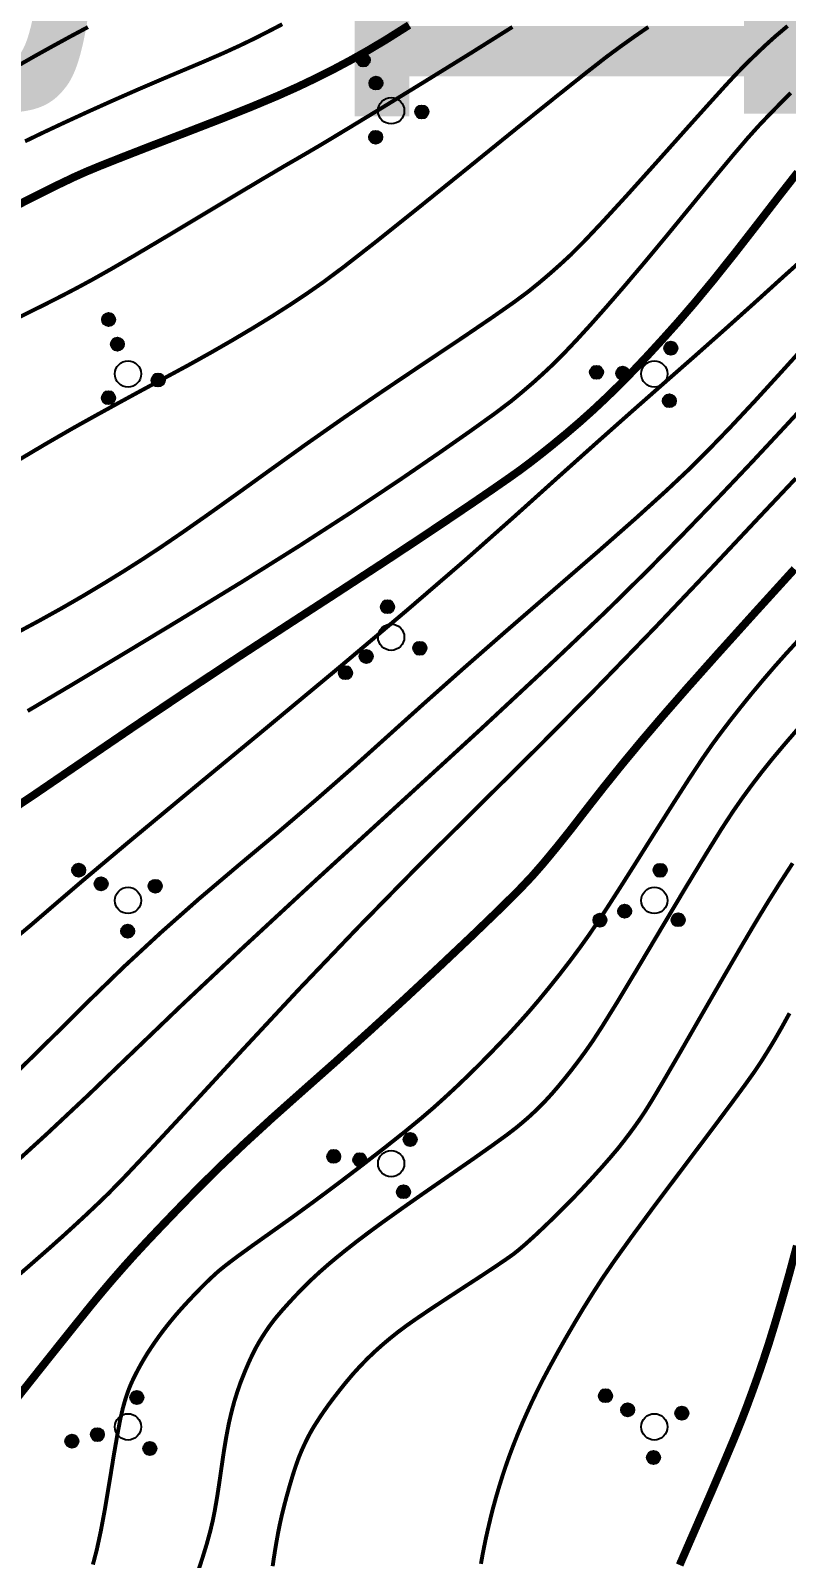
# Model space of a CAD drawing. Extents: x 396500 to 398250, y 1005980 to 1008200.
# Drawn here: x 398066.18 to 398080.55, y 1007956.54 to 1007985.56 of the extents above; entities that cross this region are included whole.
import ezdxf
from ezdxf.enums import TextEntityAlignment as Align

# ---------------------------------------------------------------- set-up
doc = ezdxf.new("R2010")
doc.units = 0
doc.header["$LTSCALE"] = 0.5
doc.layers.get('0').update_dxf_attribs({"linetype": 'CONTINUOUS'})
doc.layers.add('DGX', color=2, linetype='CONTINUOUS')
doc.layers.add('ZBTZ', color=3, linetype='CONTINUOUS')
doc.layers.add('绘图层', color=6, linetype='CONTINUOUS', lineweight=5)
doc.styles.add('粗等线体', font='simhei.ttf')

# ---------------------------------------------------------------- blocks, each defined once
blk = doc.blocks.new('*U110')
at = {"linetype": 'Continuous'}
for points in [[(-0.238, 2.277), (-0.202, 2.053), (-0.202, 2.347)], [(-0.202, 2.347), (-0.147, 1.998), (-0.147, 2.402)], [(-0.147, 1.998), (-0.202, 2.347), (-0.202, 2.053)], [(-0.147, 2.402), (-0.077, 1.962), (-0.077, 2.438)], [(-0.077, 1.962), (-0.147, 2.402), (-0.147, 1.998)], [(-0.077, 2.438), (0, 1.95), (0, 2.45)], [(0, 1.95), (-0.077, 2.438), (-0.077, 1.962)], [(0, 2.45), (0.077, 1.962), (0.077, 2.438)], [(0.077, 1.962), (0, 2.45), (0, 1.95)], [(0.077, 2.438), (0.147, 1.998), (0.147, 2.402)], [(0.147, 1.998), (0.077, 2.438), (0.077, 1.962)], [(0.147, 2.402), (0.202, 2.053), (0.202, 2.347)], [(0.202, 2.053), (0.147, 2.402), (0.147, 1.998)], [(0.202, 2.347), (0.238, 2.123), (0.238, 2.277)], [(0.238, 2.123), (0.202, 2.347), (0.202, 2.053)], [(-0.25, 2.2), (-0.238, 2.123), (-0.238, 2.277)], [(-0.202, 2.053), (-0.238, 2.277), (-0.238, 2.123)], [(0.25, 2.2), (0.238, 2.277), (0.238, 2.123)]]:
    blk.add_solid(points, dxfattribs=at)
blk = doc.blocks.new('*U109')
at = {"linetype": 'Continuous'}
for points in [[(-0.25, 1.2), (-0.238, 1.123), (-0.238, 1.277)], [(-0.238, 1.277), (-0.202, 1.053), (-0.202, 1.347)], [(-0.202, 1.053), (-0.238, 1.277), (-0.238, 1.123)], [(-0.202, 1.347), (-0.147, 0.998), (-0.147, 1.402)], [(-0.147, 0.998), (-0.202, 1.347), (-0.202, 1.053)], [(-0.147, 1.402), (-0.077, 0.962), (-0.077, 1.438)], [(-0.077, 0.962), (-0.147, 1.402), (-0.147, 0.998)], [(-0.077, 1.438), (0, 0.95), (0, 1.45)], [(0, 0.95), (-0.077, 1.438), (-0.077, 0.962)], [(0, 1.45), (0.077, 0.962), (0.077, 1.438)], [(0.077, 0.962), (0, 1.45), (0, 0.95)], [(0.077, 1.438), (0.147, 0.998), (0.147, 1.402)], [(0.147, 0.998), (0.077, 1.438), (0.077, 0.962)], [(0.147, 1.402), (0.202, 1.053), (0.202, 1.347)], [(0.202, 1.053), (0.147, 1.402), (0.147, 0.998)], [(0.202, 1.347), (0.238, 1.123), (0.238, 1.277)], [(0.238, 1.123), (0.202, 1.347), (0.202, 1.053)], [(0.25, 1.2), (0.238, 1.277), (0.238, 1.123)]]:
    blk.add_solid(points, dxfattribs=at)
blk = doc.blocks.new('*U108')
at = {"linetype": 'Continuous'}
for points in [[(-1.25, -0.6), (-1.238, -0.677), (-1.238, -0.523)], [(-1.238, -0.523), (-1.202, -0.747), (-1.202, -0.453)], [(-1.202, -0.747), (-1.238, -0.523), (-1.238, -0.677)], [(-1.202, -0.453), (-1.147, -0.802), (-1.147, -0.398)], [(-1.147, -0.802), (-1.202, -0.453), (-1.202, -0.747)], [(-1.147, -0.398), (-1.077, -0.838), (-1.077, -0.362)], [(-1.077, -0.838), (-1.147, -0.398), (-1.147, -0.802)], [(-1.077, -0.362), (-1, -0.85), (-1, -0.35)], [(-1, -0.85), (-1.077, -0.362), (-1.077, -0.838)], [(-1, -0.35), (-0.923, -0.838), (-0.923, -0.362)], [(-0.923, -0.838), (-1, -0.35), (-1, -0.85)], [(-0.923, -0.362), (-0.853, -0.802), (-0.853, -0.398)], [(-0.853, -0.802), (-0.923, -0.362), (-0.923, -0.838)], [(-0.853, -0.398), (-0.798, -0.747), (-0.798, -0.453)], [(-0.798, -0.747), (-0.853, -0.398), (-0.853, -0.802)], [(-0.798, -0.453), (-0.762, -0.677), (-0.762, -0.523)], [(-0.762, -0.677), (-0.798, -0.453), (-0.798, -0.747)], [(-0.75, -0.6), (-0.762, -0.523), (-0.762, -0.677)]]:
    blk.add_solid(points, dxfattribs=at)
blk = doc.blocks.new('*U107')
at = {"linetype": 'Continuous'}
for points in [[(0.75, -0.6), (0.762, -0.677), (0.762, -0.523)], [(0.762, -0.523), (0.798, -0.747), (0.798, -0.453)], [(0.798, -0.747), (0.762, -0.523), (0.762, -0.677)], [(0.798, -0.453), (0.853, -0.802), (0.853, -0.398)], [(0.853, -0.802), (0.798, -0.453), (0.798, -0.747)], [(0.853, -0.398), (0.923, -0.838), (0.923, -0.362)], [(0.923, -0.838), (0.853, -0.398), (0.853, -0.802)], [(0.923, -0.362), (1, -0.85), (1, -0.35)], [(1, -0.85), (0.923, -0.362), (0.923, -0.838)], [(1, -0.35), (1.077, -0.838), (1.077, -0.362)], [(1.077, -0.838), (1, -0.35), (1, -0.85)], [(1.077, -0.362), (1.147, -0.802), (1.147, -0.398)], [(1.147, -0.802), (1.077, -0.362), (1.077, -0.838)], [(1.147, -0.398), (1.202, -0.747), (1.202, -0.453)], [(1.202, -0.747), (1.147, -0.398), (1.147, -0.802)], [(1.202, -0.453), (1.238, -0.677), (1.238, -0.523)], [(1.238, -0.677), (1.202, -0.453), (1.202, -0.747)], [(1.25, -0.6), (1.238, -0.523), (1.238, -0.677)]]:
    blk.add_solid(points, dxfattribs=at)
blk = doc.blocks.new('gc160')
for centre, radius in [((0, 2.2), 0.25), ((0, 1.2), 0.25), ((0, 0), 0.5), ((-1, -0.6), 0.25), ((1, -0.6), 0.25)]:
    blk.add_circle(centre, radius)
at = {"linetype": 'Continuous'}
for name in ['*U110', '*U109', '*U108', '*U107']:
    blk.add_blockref(name, (0, 0), dxfattribs=at)

msp = doc.modelspace()

# ---------------------------------------------------------------- linework, layer by layer
at = {"layer": 'DGX', "color": 3, "linetype": 'Continuous', "lineweight": -2, "const_width": 0.15}
for points in [[(398073.377, 1007985.666), (398072.935, 1007985.387), (398072.58, 1007985.176), (398072.265, 1007984.999), (398071.942, 1007984.827), (398071.61, 1007984.66), (398071.269, 1007984.497), (398070.876, 1007984.321), (398070.387, 1007984.116), (398069.801, 1007983.882), (398069.119, 1007983.618), (398068.454, 1007983.363), (398067.92, 1007983.155), (398067.516, 1007982.995), (398067.243, 1007982.882), (398067.008, 1007982.777), (398066.715, 1007982.637), (398066.365, 1007982.464), (398065.959, 1007982.258)], [(398065.329, 1007970.429), (398066.225, 1007971.028), (398067.167, 1007971.671), (398068.137, 1007972.332), (398069.115, 1007972.989), (398070.102, 1007973.642), (398071.096, 1007974.29), (398072.033, 1007974.898), (398072.846, 1007975.429), (398073.536, 1007975.884), (398074.101, 1007976.262), (398074.565, 1007976.575), (398074.948, 1007976.837), (398075.251, 1007977.047), (398075.474, 1007977.205), (398075.666, 1007977.348), (398075.877, 1007977.512), (398076.107, 1007977.696), (398076.357, 1007977.902), (398076.615, 1007978.123), (398076.87, 1007978.351), (398077.122, 1007978.587), (398077.372, 1007978.831), (398077.627, 1007979.091), (398077.896, 1007979.375), (398078.179, 1007979.683), (398078.477, 1007980.015), (398078.801, 1007980.391), (398079.164, 1007980.83), (398079.566, 1007981.334), (398080.007, 1007981.901), (398080.425, 1007982.442), (398080.759, 1007982.868)], [(398080.744, 1007962.478), (398080.595, 1007961.924), (398080.458, 1007961.442), (398080.331, 1007961.011), (398080.214, 1007960.632), (398080.107, 1007960.305), (398080.005, 1007960.008), (398079.901, 1007959.718), (398079.797, 1007959.436), (398079.691, 1007959.16), (398079.557, 1007958.828), (398079.367, 1007958.376), (398079.122, 1007957.804), (398078.82, 1007957.111), (398078.517, 1007956.415)]]:
    msp.add_lwpolyline(points, dxfattribs=at)
at = {"layer": 'DGX', "linetype": 'Continuous', "const_width": 0.075, "flags": 128}
for points in [[(398065.719, 1007977.263), (398066.46, 1007977.703), (398066.982, 1007978.005), (398067.402, 1007978.239), (398067.833, 1007978.476), (398068.275, 1007978.717), (398068.728, 1007978.961), (398069.178, 1007979.204), (398069.607, 1007979.443), (398070.017, 1007979.679), (398070.408, 1007979.911), (398070.778, 1007980.138), (398071.125, 1007980.36), (398071.45, 1007980.577), (398071.753, 1007980.788), (398072.141, 1007981.078), (398072.722, 1007981.531), (398073.496, 1007982.149), (398074.464, 1007982.93), (398075.428, 1007983.711), (398076.194, 1007984.326), (398076.761, 1007984.777), (398077.129, 1007985.064), (398077.397, 1007985.262), (398077.662, 1007985.451), (398077.922, 1007985.63)], [(398066.08, 1007983.459), (398066.434, 1007983.63), (398066.835, 1007983.818), (398067.281, 1007984.023), (398067.746, 1007984.232), (398068.199, 1007984.431), (398068.641, 1007984.621), (398069.071, 1007984.802), (398069.474, 1007984.972), (398069.834, 1007985.128), (398070.15, 1007985.272), (398070.422, 1007985.403), (398070.683, 1007985.535), (398070.967, 1007985.683)], [(398080.941, 1007979.62), (398080.456, 1007979.084), (398079.947, 1007978.526), (398079.483, 1007978.03), (398079.063, 1007977.595), (398078.687, 1007977.221), (398078.261, 1007976.82), (398077.69, 1007976.303), (398076.972, 1007975.671), (398076.109, 1007974.924), (398075.21, 1007974.146), (398074.385, 1007973.424), (398073.634, 1007972.757), (398072.956, 1007972.146), (398072.3, 1007971.556), (398071.612, 1007970.953), (398070.892, 1007970.337), (398070.139, 1007969.708), (398069.386, 1007969.07), (398068.66, 1007968.428), (398067.962, 1007967.782), (398067.293, 1007967.132), (398066.698, 1007966.54), (398066.223, 1007966.071), (398065.868, 1007965.724)], [(398081.125, 1007978.694), (398080.54, 1007978.062), (398079.896, 1007977.371), (398079.245, 1007976.684), (398078.587, 1007976.001), (398077.921, 1007975.321), (398077.123, 1007974.534), (398076.066, 1007973.529), (398074.751, 1007972.304), (398073.176, 1007970.861), (398071.581, 1007969.402), (398070.203, 1007968.127), (398069.043, 1007967.037), (398068.1, 1007966.131), (398067.28, 1007965.341), (398066.487, 1007964.597), (398065.721, 1007963.899)], [(398080.724, 1007977.056), (398079.996, 1007976.284), (398079.082, 1007975.31), (398078.052, 1007974.224), (398076.979, 1007973.116), (398075.863, 1007971.987), (398074.703, 1007970.837), (398073.535, 1007969.676), (398072.395, 1007968.513), (398071.283, 1007967.35), (398070.198, 1007966.185), (398069.237, 1007965.142), (398068.495, 1007964.343), (398067.971, 1007963.787), (398067.667, 1007963.475), (398067.467, 1007963.282), (398067.258, 1007963.084), (398067.038, 1007962.88), (398066.809, 1007962.671), (398066.528, 1007962.42), (398066.152, 1007962.091), (398065.681, 1007961.684)], [(398080.767, 1007973.975), (398080.536, 1007973.723), (398080.311, 1007973.47), (398080.093, 1007973.216), (398079.88, 1007972.961), (398079.677, 1007972.71), (398079.487, 1007972.469), (398079.31, 1007972.237), (398079.145, 1007972.014), (398078.959, 1007971.746), (398078.715, 1007971.378), (398078.414, 1007970.91), (398078.055, 1007970.343), (398077.697, 1007969.774), (398077.396, 1007969.299), (398077.153, 1007968.92), (398076.966, 1007968.636), (398076.803, 1007968.396), (398076.628, 1007968.15), (398076.441, 1007967.899), (398076.242, 1007967.641), (398076.04, 1007967.388), (398075.844, 1007967.149), (398075.653, 1007966.925), (398075.467, 1007966.716), (398075.281, 1007966.512), (398075.088, 1007966.309), (398074.89, 1007966.103), (398074.686, 1007965.897), (398074.479, 1007965.694), (398074.271, 1007965.495), (398074.062, 1007965.301), (398073.854, 1007965.113), (398073.612, 1007964.905), (398073.305, 1007964.653), (398072.932, 1007964.357), (398072.494, 1007964.017), (398072.032, 1007963.665), (398071.588, 1007963.334), (398071.162, 1007963.023), (398070.753, 1007962.733), (398070.391, 1007962.476), (398070.103, 1007962.267), (398069.889, 1007962.105), (398069.749, 1007961.991), (398069.644, 1007961.895), (398069.532, 1007961.789), (398069.414, 1007961.671), (398069.289, 1007961.542), (398069.166, 1007961.411), (398069.053, 1007961.288), (398068.952, 1007961.173), (398068.861, 1007961.064), (398068.777, 1007960.96), (398068.696, 1007960.856), (398068.619, 1007960.751), (398068.545, 1007960.646), (398068.474, 1007960.542), (398068.407, 1007960.439), (398068.345, 1007960.337), (398068.286, 1007960.236), (398068.232, 1007960.137), (398068.182, 1007960.041), (398068.135, 1007959.947), (398068.093, 1007959.855), (398068.053, 1007959.758), (398068.013, 1007959.647), (398067.974, 1007959.523), (398067.936, 1007959.386), (398067.891, 1007959.192), (398067.835, 1007958.897), (398067.766, 1007958.501), (398067.686, 1007958.005), (398067.601, 1007957.496), (398067.52, 1007957.063), (398067.443, 1007956.705), (398067.369, 1007956.423)], [(398080.773, 1007972.309), (398080.497, 1007971.989), (398080.277, 1007971.727), (398080.086, 1007971.489), (398079.899, 1007971.245), (398079.715, 1007970.994), (398079.535, 1007970.736), (398079.315, 1007970.4), (398079.013, 1007969.913), (398078.627, 1007969.276), (398078.157, 1007968.488), (398077.693, 1007967.708), (398077.324, 1007967.095), (398077.048, 1007966.65), (398076.867, 1007966.371), (398076.733, 1007966.179), (398076.599, 1007965.996), (398076.465, 1007965.821), (398076.332, 1007965.654), (398076.204, 1007965.499), (398076.084, 1007965.36), (398075.972, 1007965.238), (398075.87, 1007965.132), (398075.768, 1007965.033), (398075.659, 1007964.932), (398075.543, 1007964.831), (398075.42, 1007964.728), (398075.243, 1007964.592), (398074.966, 1007964.391), (398074.589, 1007964.125), (398074.111, 1007963.794), (398073.621, 1007963.455), (398073.208, 1007963.165), (398072.871, 1007962.924), (398072.611, 1007962.733), (398072.396, 1007962.571), (398072.197, 1007962.415), (398072.013, 1007962.267), (398071.844, 1007962.126), (398071.683, 1007961.985), (398071.525, 1007961.839), (398071.369, 1007961.686), (398071.215, 1007961.527), (398071.073, 1007961.373), (398070.953, 1007961.239), (398070.854, 1007961.123), (398070.777, 1007961.025), (398070.711, 1007960.935), (398070.647, 1007960.841), (398070.585, 1007960.745), (398070.524, 1007960.645), (398070.461, 1007960.533), (398070.395, 1007960.402), (398070.325, 1007960.25), (398070.252, 1007960.078), (398070.179, 1007959.895), (398070.113, 1007959.706), (398070.053, 1007959.513), (398070.001, 1007959.316), (398069.951, 1007959.101), (398069.904, 1007958.855), (398069.858, 1007958.579), (398069.813, 1007958.271), (398069.769, 1007957.965), (398069.727, 1007957.692), (398069.685, 1007957.452), (398069.644, 1007957.246), (398069.595, 1007957.043), (398069.532, 1007956.813), (398069.453, 1007956.556), (398069.36, 1007956.272)]]:
    msp.add_lwpolyline(points, dxfattribs=at)
at = {"layer": 'DGX', "linetype": 'Continuous', "const_width": 0.075}
for points in [[(398075.34, 1007985.631), (398074.565, 1007985.144), (398073.678, 1007984.596), (398072.824, 1007984.072), (398072.144, 1007983.659), (398071.641, 1007983.357), (398071.313, 1007983.165), (398071.011, 1007982.991), (398070.586, 1007982.74), (398070.038, 1007982.413), (398069.367, 1007982.01), (398068.692, 1007981.606), (398068.134, 1007981.275), (398067.692, 1007981.019), (398067.367, 1007980.836), (398067.092, 1007980.687), (398066.8, 1007980.534), (398066.491, 1007980.377), (398066.166, 1007980.215), (398065.827, 1007980.046)], [(398080.568, 1007985.649), (398080.33, 1007985.448), (398080.144, 1007985.28), (398079.989, 1007985.133), (398079.844, 1007984.992), (398079.707, 1007984.855), (398079.58, 1007984.725), (398079.395, 1007984.526), (398079.086, 1007984.185), (398078.653, 1007983.703), (398078.095, 1007983.078), (398077.527, 1007982.446), (398077.063, 1007981.94), (398076.703, 1007981.559), (398076.448, 1007981.303), (398076.244, 1007981.115), (398076.043, 1007980.937), (398075.844, 1007980.768), (398075.646, 1007980.608), (398075.376, 1007980.407), (398074.958, 1007980.115), (398074.391, 1007979.729), (398073.677, 1007979.252), (398072.902, 1007978.731), (398072.152, 1007978.218), (398071.428, 1007977.711), (398070.73, 1007977.211), (398070.086, 1007976.747), (398069.527, 1007976.349), (398069.052, 1007976.017), (398068.661, 1007975.75), (398068.307, 1007975.517), (398067.942, 1007975.285), (398067.567, 1007975.054), (398067.181, 1007974.823), (398066.779, 1007974.591), (398066.356, 1007974.356), (398065.912, 1007974.118)], [(398065.922, 1007984.882), (398066.289, 1007985.091), (398066.632, 1007985.281), (398066.96, 1007985.46), (398067.275, 1007985.628)], [(398080.629, 1007984.378), (398080.399, 1007984.147), (398080.195, 1007983.938), (398080.018, 1007983.752), (398079.814, 1007983.525), (398079.532, 1007983.195), (398079.17, 1007982.761), (398078.729, 1007982.223), (398078.268, 1007981.661), (398077.847, 1007981.155), (398077.465, 1007980.705), (398077.123, 1007980.311), (398076.819, 1007979.968), (398076.549, 1007979.673), (398076.314, 1007979.425), (398076.114, 1007979.225), (398075.926, 1007979.049), (398075.73, 1007978.872), (398075.525, 1007978.696), (398075.312, 1007978.52), (398075.015, 1007978.295), (398074.561, 1007977.969), (398073.951, 1007977.542), (398073.183, 1007977.016), (398072.287, 1007976.418), (398071.293, 1007975.775), (398070.199, 1007975.089), (398069.006, 1007974.36), (398067.858, 1007973.667), (398066.899, 1007973.093), (398066.129, 1007972.637)], [(398065.811, 1007968.252), (398066.192, 1007968.571), (398066.615, 1007968.935), (398067.195, 1007969.432), (398068.051, 1007970.151), (398069.184, 1007971.092), (398070.592, 1007972.255), (398072.05, 1007973.466), (398073.334, 1007974.549), (398074.443, 1007975.504), (398075.376, 1007976.331), (398076.19, 1007977.063), (398076.939, 1007977.733), (398077.623, 1007978.34), (398078.242, 1007978.885), (398078.823, 1007979.395), (398079.391, 1007979.899), (398079.948, 1007980.398), (398080.492, 1007980.891), (398081.01, 1007981.355)], [(398070.784, 1007956.392), (398070.808, 1007956.556), (398070.834, 1007956.718), (398070.861, 1007956.877), (398070.889, 1007957.032), (398070.919, 1007957.183), (398070.954, 1007957.341), (398070.997, 1007957.517), (398071.048, 1007957.71), (398071.107, 1007957.92), (398071.168, 1007958.126), (398071.227, 1007958.307), (398071.283, 1007958.462), (398071.336, 1007958.591), (398071.387, 1007958.703), (398071.435, 1007958.802), (398071.48, 1007958.89), (398071.522, 1007958.966), (398071.567, 1007959.042), (398071.622, 1007959.129), (398071.685, 1007959.226), (398071.758, 1007959.334), (398071.842, 1007959.453), (398071.94, 1007959.585), (398072.052, 1007959.729), (398072.178, 1007959.886), (398072.313, 1007960.046), (398072.451, 1007960.197), (398072.591, 1007960.341), (398072.734, 1007960.477), (398072.879, 1007960.606), (398073.024, 1007960.728), (398073.17, 1007960.844), (398073.317, 1007960.954), (398073.495, 1007961.079), (398073.733, 1007961.241), (398074.033, 1007961.44), (398074.394, 1007961.676), (398074.749, 1007961.907), (398075.028, 1007962.092), (398075.231, 1007962.23), (398075.36, 1007962.321), (398075.466, 1007962.406), (398075.605, 1007962.526), (398075.776, 1007962.681), (398075.978, 1007962.872), (398076.195, 1007963.083), (398076.41, 1007963.297), (398076.621, 1007963.516), (398076.829, 1007963.74), (398077.023, 1007963.954), (398077.193, 1007964.148), (398077.34, 1007964.321), (398077.461, 1007964.474), (398077.568, 1007964.615), (398077.67, 1007964.754), (398077.767, 1007964.892), (398077.858, 1007965.028), (398077.992, 1007965.243), (398078.214, 1007965.617), (398078.525, 1007966.151), (398078.924, 1007966.845), (398079.337, 1007967.561), (398079.687, 1007968.162), (398079.974, 1007968.647), (398080.199, 1007969.017), (398080.412, 1007969.356), (398080.664, 1007969.745)], [(398074.742, 1007956.436), (398074.77, 1007956.598), (398074.803, 1007956.766), (398074.839, 1007956.94), (398074.88, 1007957.12), (398074.924, 1007957.306), (398074.972, 1007957.497), (398075.025, 1007957.691), (398075.083, 1007957.888), (398075.145, 1007958.088), (398075.212, 1007958.291), (398075.284, 1007958.495), (398075.361, 1007958.699), (398075.443, 1007958.905), (398075.529, 1007959.111), (398075.62, 1007959.316), (398075.714, 1007959.522), (398075.813, 1007959.727), (398075.922, 1007959.943), (398076.05, 1007960.183), (398076.194, 1007960.445), (398076.356, 1007960.731), (398076.528, 1007961.025), (398076.701, 1007961.313), (398076.877, 1007961.594), (398077.054, 1007961.868), (398077.281, 1007962.199), (398077.607, 1007962.653), (398078.032, 1007963.228), (398078.556, 1007963.925), (398079.072, 1007964.61), (398079.475, 1007965.149), (398079.765, 1007965.543), (398079.941, 1007965.79), (398080.063, 1007965.973), (398080.188, 1007966.172), (398080.318, 1007966.386), (398080.451, 1007966.617), (398080.605, 1007966.896)]]:
    msp.add_lwpolyline(points, dxfattribs=at)
at = {"layer": 'DGX', "color": 3, "linetype": 'Continuous', "lineweight": -2, "const_width": 0.15, "flags": 128}
msp.add_lwpolyline([(398080.701, 1007975.336), (398079.9, 1007974.455), (398079.213, 1007973.693), (398078.641, 1007973.051), (398078.184, 1007972.528), (398077.794, 1007972.07), (398077.424, 1007971.624), (398077.074, 1007971.189), (398076.743, 1007970.766), (398076.439, 1007970.373), (398076.166, 1007970.032), (398075.924, 1007969.74), (398075.714, 1007969.5), (398075.459, 1007969.231), (398075.082, 1007968.858), (398074.585, 1007968.379), (398073.966, 1007967.794), (398073.294, 1007967.168), (398072.636, 1007966.566), (398071.994, 1007965.987), (398071.366, 1007965.431), (398070.774, 1007964.904), (398070.24, 1007964.414), (398069.762, 1007963.96), (398069.341, 1007963.542), (398068.973, 1007963.165), (398068.653, 1007962.832), (398068.38, 1007962.544), (398068.154, 1007962.3), (398067.952, 1007962.075), (398067.748, 1007961.842), (398067.544, 1007961.602), (398067.338, 1007961.353), (398066.998, 1007960.931), (398066.392, 1007960.172), (398065.521, 1007959.074)], dxfattribs=at)

# ---------------------------------------------------------------- block references
at = {"layer": 'ZBTZ', "linetype": 'Continuous', "yscale": 0.5}
for p, xscale, rotation in [((398073.036, 1007984.039), 0.4999999999896843, 28.75209814252106), ((398068.036, 1007979.039), 0.4999999999792107, 19.58922085996928), ((398078.036, 1007979.039), 0.5000000000249002, 88.36024048884751), ((398073.036, 1007974.039), 0.5000000000129303, 127.846308785836), ((398068.036, 1007969.039), 0.4999999999679539, 58.42158269118468), ((398078.036, 1007969.039), 0.4999999999395801, 110.0094607378589), ((398073.036, 1007964.039), 0.5000000000307425, 82.77352214314168), ((398078.036, 1007959.039), 0.5000000000365635, 57.471236305723), ((398068.036, 1007959.039), 0.4999999999922542, 104.2799157660058)]:
    msp.add_blockref('gc160', p, dxfattribs=dict(at, xscale=xscale, rotation=rotation))

# ---------------------------------------------------------------- texts
at = {"layer": '绘图层', "color": 1, "linetype": 'Continuous', "style": '粗等线体'}
msp.add_text('珠海市香洲东坑股份合作公司叠加图8', height=10, dxfattribs=at).set_placement((398059.433, 1007990.193), align=Align.MIDDLE)

doc.saveas('drawing.dxf')
